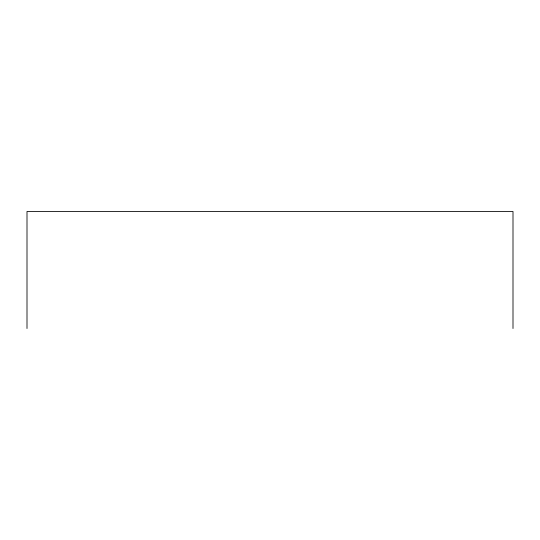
<?xml version="1.0" encoding="UTF-8"?>
<svg xmlns="http://www.w3.org/2000/svg" width="540" height="540" viewBox="0 0 540 540"><rect width="100%" height="100%" fill="white"/><g stroke="black" fill="none" stroke-linecap="round" stroke-linejoin="round"><path stroke-width="0.81" d="M513 328.509L513 211.491L27 211.491L27 328.509"/></g></svg>
